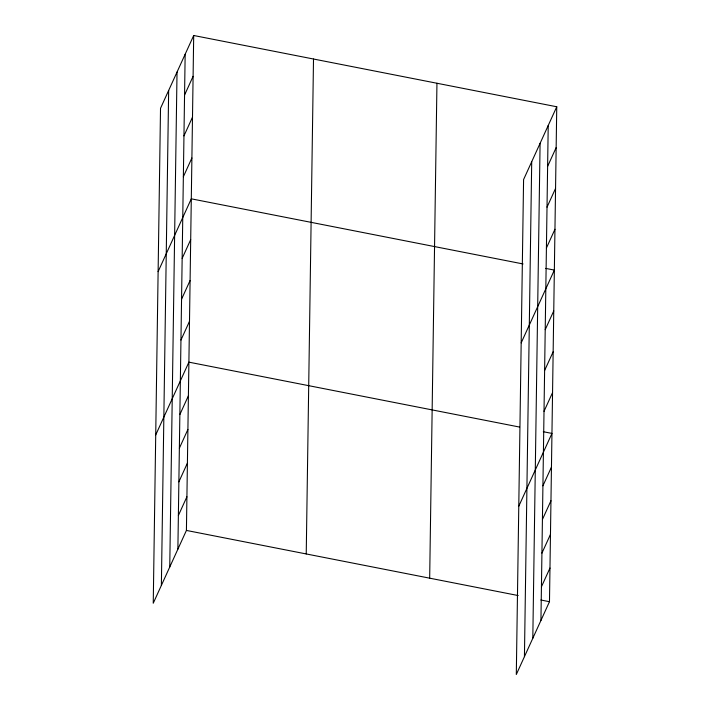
<?xml version="1.0" encoding="UTF-8"?>
<svg xmlns="http://www.w3.org/2000/svg" width="710" height="710" viewBox="0 0 710 710"><rect width="100%" height="100%" fill="white"/><g stroke="black" fill="none" stroke-linecap="round" stroke-linejoin="round"><path stroke-width="1.06" d="M161.374 585.395L168.652 90.463M169.752 567.015L177.03 72.083M177.882 549.167L185.159 54.235M193.697 35.5L160.522 108.302L153.245 603.234L186.419 530.432L193.697 35.5L556.755 106.766L549.478 601.698L516.303 674.5L523.581 179.568L556.755 106.766M306.232 553.951L313.509 59.019M429.674 578.18L436.952 83.247M524.433 656.661L531.71 161.729M532.811 638.272L540.088 143.349M540.94 620.433L548.218 125.501M184.556 95.069L193.093 76.334M183.952 135.903L192.499 117.168M183.357 176.737L191.895 157.993M158.117 271.628L191.292 198.827L523.057 263.951M182.15 258.396L190.697 239.661M181.556 299.23L190.094 280.494M180.952 340.063L189.49 321.319M155.712 434.955L188.895 362.153L519.578 427.065M179.861 414.551L188.398 395.807M179.364 448.205L187.901 429.461M178.867 481.859L187.404 463.124M178.37 515.513L186.916 496.778M547.623 166.335L556.161 147.6M547.019 207.169L555.557 188.425M546.416 248.003L554.963 229.259M521.175 342.894L554.359 270.093L545.724 268.398M545.218 329.662L553.756 310.927M544.614 370.496L553.161 351.761M544.02 411.33L552.558 392.586M518.779 506.221L551.954 433.419L543.319 431.724M542.919 485.817L551.466 467.073M542.431 519.471L550.969 500.728M541.934 553.125L550.472 534.39M541.437 586.779L549.975 568.044M186.419 530.432L518.185 595.548M540.851 600.003L549.478 601.698"/></g></svg>
